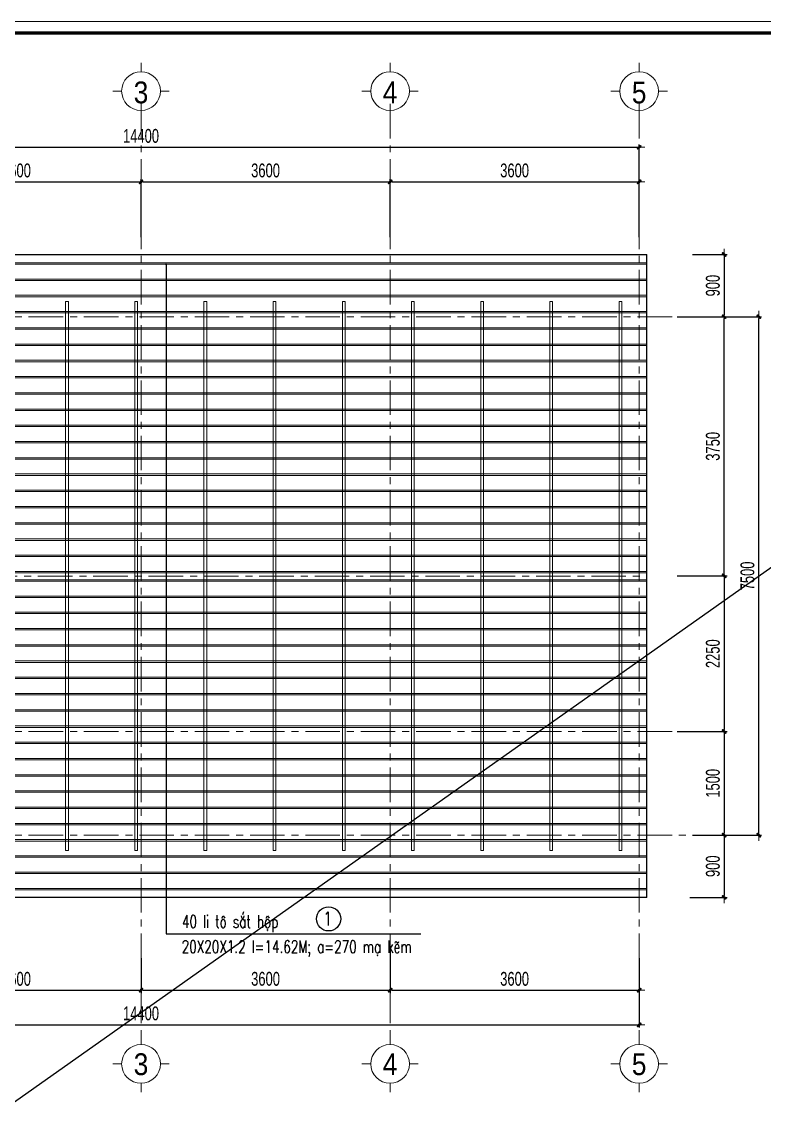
# Model space of a CAD drawing. Header units: millimetres. Extents: x -295047 to 263296, y -724756 to -308748.
# Drawn here: x 140501 to 151235, y -360269 to -344605 of the extents above; entities that cross this region are included whole.
import ezdxf
from ezdxf.enums import TextEntityAlignment as Align

# ---------------------------------------------------------------- set-up
doc = ezdxf.new("R2010")
doc.units = ezdxf.units.MM
doc.header["$MEASUREMENT"] = 0
doc.header["$PDMODE"] = 32
doc.linetypes.add('CENTERX2', pattern=[4, 2.5, -0.5, 0.5, -0.5])
doc.linetypes.add('DASHDOT', pattern=[1, 0.5, -0.25, 0, -0.25])
doc.layers.get('Defpoints').update_dxf_attribs({"color": 1})
doc.layers.add('KCS_Plotter', color=11, linetype='Continuous', plot=False)
for name, color, linetype, lineweight in [('Khungten_LCDI', 7, 'Continuous', 5), ('LC Dim', 8, 'Continuous', 18), ('LC ISO', 153, 'Continuous', 13), ('LC Net manh', 219, 'Continuous', 5), ('LC Net thay', 7, 'Continuous', 25), ('LC Net truc', 79, 'DASHDOT', 13), ('LC Text1', 3, 'Continuous', 20), ('LC Text2', 7, 'Continuous', 25)]:
    doc.layers.add(name, color=color, linetype=linetype, lineweight=lineweight)
doc.styles.add('HOATBIF', font='hoatbif.shx', dxfattribs={"width": 0.7})
doc.styles.add('Khungten', font='VHAVAN.TTF', dxfattribs={"width": 0.9, "height": 5000})
doc.styles.add('LC 1', font='VHAVANB.TTF')
doc.styles.add('LC 3', font='vnsimli.shx', dxfattribs={"width": 0.75})
doc.styles.add('Title', font='VHBLACK.TTF', dxfattribs={"width": 0.8})
doc.dimstyles.new('DIM CHUAN', dxfattribs={"dimscale": 60, "dimtxt": 2.5, "dimasz": 0.35, "dimexe": 0.5, "dimexo": 0, "dimgap": 0.8, "dimtad": 1, "dimdec": 0, "dimzin": 0, "dimdsep": 46, "dimtxsty": 'HOATBIF', "dimblk1": 'DOT', "dimblk2": 'DOT', "dimsah": 1, "dimcen": -1, "dimdle": 1, "dimclrd": 256, "dimclre": 256, "dimclrt": 4, "dimadec": 3, "dimazin": 2, "dimtfac": 0.333333, "dimtdec": 0, "dimtix": 1, "dimtmove": 2, "dimatfit": 3, "dimldrblk": 'DOT', "dimfxl": 1, "dimtvp": 0.833333, "dimtolj": 1, "dimtzin": 0, "dimarcsym": 0})
doc.dimstyles.new('mb', dxfattribs={"dimscale": 71, "dimtxt": 2.5, "dimasz": 0.35, "dimexe": 0.5, "dimexo": 0, "dimgap": 0.8, "dimtad": 1, "dimdec": 0, "dimzin": 0, "dimdsep": 46, "dimtxsty": 'HOATBIF', "dimblk1": 'DOT', "dimblk2": 'DOT', "dimsah": 1, "dimcen": -1, "dimdle": 1, "dimclrd": 256, "dimclre": 256, "dimclrt": 4, "dimadec": 3, "dimazin": 2, "dimtfac": 0.333333, "dimtdec": 0, "dimtix": 1, "dimtmove": 2, "dimatfit": 3, "dimldrblk": 'DOT', "dimfxl": 1, "dimtvp": 0.833333, "dimtolj": 1, "dimtzin": 0, "dimarcsym": 0})

# ---------------------------------------------------------------- blocks, each defined once
blk = doc.blocks.new('DOT')
at = {"layer": 'LC Dim'}
blk.add_line((-3, 0), (3, 0), dxfattribs=at)
at = {"layer": 'LC Dim', "color": 4}
blk.add_line((-1, -1), (1, 1), dxfattribs=at)
blk.add_lwpolyline([(0.5, 1), (-1, -0.5), (-0.5, -1), (1, 0.5)], close=True, dxfattribs=at)
blk = doc.blocks.new('*D1102')
at = {"layer": 'Defpoints', "color": 0, "ltscale": 2, "transparency": 16777216}
for p in [(135026, -358152), (149426, -358152), (149426, -359118)]:
    blk.add_point(p, dxfattribs=at)
at = {"layer": 'LC Dim', "lineweight": -2, "ltscale": 2, "transparency": 16777216}
for p, q in [((135026, -358152), (135026, -359158)), ((149426, -358152), (149426, -359158)), ((135054, -359118), (149398, -359118))]:
    blk.add_line(p, q, dxfattribs=at)
at = {"layer": 'LC Dim', "lineweight": -2, "ltscale": 2, "transparency": 16777216, "xscale": 28, "yscale": 28, "zscale": 28, "rotation": 180}
blk.add_blockref('DOT', (135026, -359118), dxfattribs=at)
at = {"layer": 'LC Dim', "lineweight": -2, "ltscale": 2, "transparency": 16777216, "xscale": 28, "yscale": 28, "zscale": 28}
blk.add_blockref('DOT', (149426, -359118), dxfattribs=at)
at = {"layer": 'LC Dim', "color": 4, "ltscale": 2, "transparency": 16777216, "insert": (142226, -358954), "char_height": 200, "attachment_point": 5, "style": 'HOATBIF'}
blk.add_mtext('\\A1;14400', dxfattribs=at)
blk = doc.blocks.new('_Dot')
at = {"color": 0, "linetype": 'ByBlock', "lineweight": -2}
blk.add_line((-0.5, 0), (-1, 0), dxfattribs=at)
at = {"color": 0, "linetype": 'ByBlock', "const_width": 0.5}
blk.add_lwpolyline([(-0.25, 0, 1), (0.25, 0, 1)], format="xyb", close=True, dxfattribs=at)
blk = doc.blocks.new('*D1103')
at = {"layer": 'Defpoints', "color": 0, "ltscale": 2, "transparency": 16777216}
for p in [(150196, -348874), (151156, -348874), (150196, -356374)]:
    blk.add_point(p, dxfattribs=at)
at = {"layer": 'LC Dim', "lineweight": -2, "ltscale": 2, "transparency": 16777216}
for p, q in [((150196, -348874), (151196, -348874)), ((151156, -356346), (151156, -348902)), ((150196, -356374), (151196, -356374))]:
    blk.add_line(p, q, dxfattribs=at)
at = {"layer": 'LC Dim', "lineweight": -2, "ltscale": 2, "transparency": 16777216, "xscale": 28, "yscale": 28, "zscale": 28}
for p, rotation in [((151156, -348874), 90), ((151156, -356374), 270)]:
    blk.add_blockref('DOT', p, dxfattribs=dict(at, rotation=rotation))
at = {"layer": 'LC Dim', "color": 4, "ltscale": 2, "transparency": 16777216, "insert": (150992, -352624), "char_height": 200, "attachment_point": 5, "rotation": 90, "style": 'HOATBIF'}
blk.add_mtext('\\A1;7500', dxfattribs=at)
blk = doc.blocks.new('TTRUC')
at = {"layer": 'LC ISO'}
for p, q in [((0, 6.95), (0, 10.13)), ((-6.95, 0), (-10.13, 0)), ((6.95, 0), (10.13, 0)), ((0, -6.95), (0, -10.13))]:
    blk.add_line(p, q, dxfattribs=at)
at = {"layer": 'LC Net manh'}
blk.add_circle((0, 0), 6.95, dxfattribs=at)
blk = doc.blocks.new('*D1106')
at = {"layer": 'Defpoints', "color": 0, "ltscale": 2, "transparency": 16777216}
for p in [(138626, -358152), (142226, -358152), (142226, -358618)]:
    blk.add_point(p, dxfattribs=at)
at = {"layer": 'LC Dim', "lineweight": -2, "ltscale": 2, "transparency": 16777216}
for p, q in [((138626, -358152), (138626, -358658)), ((142226, -358152), (142226, -358658)), ((138654, -358618), (142198, -358618))]:
    blk.add_line(p, q, dxfattribs=at)
at = {"layer": 'LC Dim', "lineweight": -2, "ltscale": 2, "transparency": 16777216, "xscale": 28, "yscale": 28, "zscale": 28, "rotation": 180}
blk.add_blockref('DOT', (138626, -358618), dxfattribs=at)
at = {"layer": 'LC Dim', "lineweight": -2, "ltscale": 2, "transparency": 16777216, "xscale": 28, "yscale": 28, "zscale": 28}
blk.add_blockref('DOT', (142226, -358618), dxfattribs=at)
at = {"layer": 'LC Dim', "color": 4, "ltscale": 2, "transparency": 16777216, "insert": (140426, -358454), "char_height": 200, "attachment_point": 5, "style": 'HOATBIF'}
blk.add_mtext('\\A1;3600', dxfattribs=at)
blk = doc.blocks.new('*D1109')
at = {"layer": 'Defpoints', "color": 0, "ltscale": 2, "transparency": 16777216}
for p in [(149975, -348874), (150656, -348874), (149975, -352624)]:
    blk.add_point(p, dxfattribs=at)
at = {"layer": 'LC Dim', "lineweight": -2, "ltscale": 2, "transparency": 16777216}
for p, q in [((149975, -348874), (150696, -348874)), ((150656, -352596), (150656, -348902)), ((149975, -352624), (150696, -352624))]:
    blk.add_line(p, q, dxfattribs=at)
at = {"layer": 'LC Dim', "lineweight": -2, "ltscale": 2, "transparency": 16777216, "xscale": 28, "yscale": 28, "zscale": 28}
for p, rotation in [((150656, -348874), 90), ((150656, -352624), 270)]:
    blk.add_blockref('DOT', p, dxfattribs=dict(at, rotation=rotation))
at = {"layer": 'LC Dim', "color": 4, "ltscale": 2, "transparency": 16777216, "insert": (150492, -350749), "char_height": 200, "attachment_point": 5, "rotation": 90, "style": 'HOATBIF'}
blk.add_mtext('\\A1;3750', dxfattribs=at)
blk = doc.blocks.new('*D1110')
at = {"layer": 'Defpoints', "color": 0, "ltscale": 2, "transparency": 16777216}
for p in [(150196, -354874), (150196, -356374), (150656, -356374)]:
    blk.add_point(p, dxfattribs=at)
at = {"layer": 'LC Dim', "lineweight": -2, "ltscale": 2, "transparency": 16777216}
for p, q in [((150196, -354874), (150696, -354874)), ((150656, -354902), (150656, -356346)), ((150196, -356374), (150696, -356374))]:
    blk.add_line(p, q, dxfattribs=at)
at = {"layer": 'LC Dim', "lineweight": -2, "ltscale": 2, "transparency": 16777216, "xscale": 28, "yscale": 28, "zscale": 28}
for p, rotation in [((150656, -354874), 90), ((150656, -356374), 270)]:
    blk.add_blockref('DOT', p, dxfattribs=dict(at, rotation=rotation))
at = {"layer": 'LC Dim', "color": 4, "ltscale": 2, "transparency": 16777216, "insert": (150492, -355624), "char_height": 200, "attachment_point": 5, "rotation": 90, "style": 'HOATBIF'}
blk.add_mtext('\\A1;1500', dxfattribs=at)
blk = doc.blocks.new('lcdi KC')
at = {"layer": 'Defpoints', "lineweight": 0}
blk.add_lwpolyline([(-1200, -14850), (-1200, 14850), (40800, 14850), (40800, -14850)], close=True, dxfattribs=at)
at = {"layer": 'Khungten_LCDI', "color": 5, "lineweight": 60}
blk.add_lwpolyline([(0, -14650), (0, 14650), (40600, 14650), (40600, -14650)], close=True, dxfattribs=at)
at = {"color": 7, "style": 'Khungten', "width": 0.8}
for tag, p in [('REVISION', (39499, -10746)), ('NGAYHT', (39546, -11609))]:
    blk.add_attdef(tag, text='', height=200, dxfattribs=at).set_placement(p, align=Align.CENTER)
at = {"layer": 'LC Text1', "style": 'Title', "width": 1.485915}
for tag, p, p2 in [('TENBANVE1', (36913, -8886), (40339, -8886)), ('TENBANVE2', (36913, -9562), (40339, -9562))]:
    blk.add_attdef(tag, text='', height=250, dxfattribs=at).set_placement(p, p2, align=Align.FIT)
at = {"layer": 'LC Text1', "style": 'Title', "width": 0.7}
blk.add_attdef('SOBANVE', text='', height=250, dxfattribs=at).set_placement((39562, -13896), align=Align.CENTER)
blk = doc.blocks.new('*D1113')
at = {"layer": 'Defpoints', "color": 0, "ltscale": 2, "transparency": 16777216}
for p in [(150196, -356374), (150160, -357274), (150656, -357274)]:
    blk.add_point(p, dxfattribs=at)
at = {"layer": 'LC Dim', "lineweight": -2, "ltscale": 2, "transparency": 16777216}
for p, q in [((150196, -356374), (150696, -356374)), ((150656, -356402), (150656, -357246)), ((150160, -357274), (150696, -357274))]:
    blk.add_line(p, q, dxfattribs=at)
at = {"layer": 'LC Dim', "lineweight": -2, "ltscale": 2, "transparency": 16777216, "xscale": 28, "yscale": 28, "zscale": 28}
for p, rotation in [((150656, -356374), 90), ((150656, -357274), 270)]:
    blk.add_blockref('DOT', p, dxfattribs=dict(at, rotation=rotation))
at = {"layer": 'LC Dim', "color": 4, "ltscale": 2, "transparency": 16777216, "insert": (150492, -356824), "char_height": 200, "attachment_point": 5, "rotation": 90, "style": 'HOATBIF'}
blk.add_mtext('\\A1;900', dxfattribs=at)
blk = doc.blocks.new('*D1114')
at = {"layer": 'Defpoints', "color": 0, "ltscale": 2, "transparency": 16777216}
for p in [(150196, -347974), (150160, -348874), (150656, -348874)]:
    blk.add_point(p, dxfattribs=at)
at = {"layer": 'LC Dim', "lineweight": -2, "ltscale": 2, "transparency": 16777216}
for p, q in [((150196, -347974), (150696, -347974)), ((150656, -348002), (150656, -348846)), ((150160, -348874), (150696, -348874))]:
    blk.add_line(p, q, dxfattribs=at)
at = {"layer": 'LC Dim', "lineweight": -2, "ltscale": 2, "transparency": 16777216, "xscale": 28, "yscale": 28, "zscale": 28}
for p, rotation in [((150656, -347974), 90), ((150656, -348874), 270)]:
    blk.add_blockref('DOT', p, dxfattribs=dict(at, rotation=rotation))
at = {"layer": 'LC Dim', "color": 4, "ltscale": 2, "transparency": 16777216, "insert": (150492, -348424), "char_height": 200, "attachment_point": 5, "rotation": 90, "style": 'HOATBIF'}
blk.add_mtext('\\A1;900', dxfattribs=at)
blk = doc.blocks.new('*D1115')
at = {"layer": 'Defpoints', "color": 0, "ltscale": 2, "transparency": 16777216}
for p in [(149426, -346423), (135026, -347721), (149426, -347721)]:
    blk.add_point(p, dxfattribs=at)
at = {"layer": 'LC Dim', "lineweight": -2, "ltscale": 2, "transparency": 16777216}
for p, q in [((135026, -347721), (135026, -346383)), ((135054, -346423), (149398, -346423)), ((149426, -347721), (149426, -346383))]:
    blk.add_line(p, q, dxfattribs=at)
at = {"layer": 'LC Dim', "lineweight": -2, "ltscale": 2, "transparency": 16777216, "xscale": 28, "yscale": 28, "zscale": 28, "rotation": 180}
blk.add_blockref('DOT', (135026, -346423), dxfattribs=at)
at = {"layer": 'LC Dim', "lineweight": -2, "ltscale": 2, "transparency": 16777216, "xscale": 28, "yscale": 28, "zscale": 28}
blk.add_blockref('DOT', (149426, -346423), dxfattribs=at)
at = {"layer": 'LC Dim', "color": 4, "ltscale": 2, "transparency": 16777216, "insert": (142226, -346259), "char_height": 200, "attachment_point": 5, "style": 'HOATBIF'}
blk.add_mtext('\\A1;14400', dxfattribs=at)
blk = doc.blocks.new('*D1117')
at = {"layer": 'Defpoints', "color": 0, "ltscale": 2, "transparency": 16777216}
for p in [(142226, -346923), (138626, -347721), (142226, -347721)]:
    blk.add_point(p, dxfattribs=at)
at = {"layer": 'LC Dim', "lineweight": -2, "ltscale": 2, "transparency": 16777216}
for p, q in [((138626, -347721), (138626, -346883)), ((138654, -346923), (142198, -346923)), ((142226, -347721), (142226, -346883))]:
    blk.add_line(p, q, dxfattribs=at)
at = {"layer": 'LC Dim', "lineweight": -2, "ltscale": 2, "transparency": 16777216, "xscale": 28, "yscale": 28, "zscale": 28, "rotation": 180}
blk.add_blockref('DOT', (138626, -346923), dxfattribs=at)
at = {"layer": 'LC Dim', "lineweight": -2, "ltscale": 2, "transparency": 16777216, "xscale": 28, "yscale": 28, "zscale": 28}
blk.add_blockref('DOT', (142226, -346923), dxfattribs=at)
at = {"layer": 'LC Dim', "color": 4, "ltscale": 2, "transparency": 16777216, "insert": (140426, -346759), "char_height": 200, "attachment_point": 5, "style": 'HOATBIF'}
blk.add_mtext('\\A1;3600', dxfattribs=at)
blk = doc.blocks.new('*D1118')
at = {"layer": 'Defpoints', "color": 0, "ltscale": 2, "transparency": 16777216}
for p in [(145826, -358050), (142226, -358152), (145826, -358618)]:
    blk.add_point(p, dxfattribs=at)
at = {"layer": 'LC Dim', "lineweight": -2, "ltscale": 2, "transparency": 16777216}
for p, q in [((145826, -358050), (145826, -358658)), ((142226, -358152), (142226, -358658)), ((142254, -358618), (145798, -358618))]:
    blk.add_line(p, q, dxfattribs=at)
at = {"layer": 'LC Dim', "lineweight": -2, "ltscale": 2, "transparency": 16777216, "xscale": 28, "yscale": 28, "zscale": 28, "rotation": 180}
blk.add_blockref('DOT', (142226, -358618), dxfattribs=at)
at = {"layer": 'LC Dim', "lineweight": -2, "ltscale": 2, "transparency": 16777216, "xscale": 28, "yscale": 28, "zscale": 28}
blk.add_blockref('DOT', (145826, -358618), dxfattribs=at)
at = {"layer": 'LC Dim', "color": 4, "ltscale": 2, "transparency": 16777216, "insert": (144026, -358454), "char_height": 200, "attachment_point": 5, "style": 'HOATBIF'}
blk.add_mtext('\\A1;3600', dxfattribs=at)
blk = doc.blocks.new('*D1119')
at = {"layer": 'Defpoints', "color": 0, "ltscale": 2, "transparency": 16777216}
for p in [(145826, -346923), (142226, -347721), (145826, -347721)]:
    blk.add_point(p, dxfattribs=at)
at = {"layer": 'LC Dim', "lineweight": -2, "ltscale": 2, "transparency": 16777216}
for p, q in [((142226, -347721), (142226, -346883)), ((142254, -346923), (145798, -346923)), ((145826, -347721), (145826, -346883))]:
    blk.add_line(p, q, dxfattribs=at)
at = {"layer": 'LC Dim', "lineweight": -2, "ltscale": 2, "transparency": 16777216, "xscale": 28, "yscale": 28, "zscale": 28, "rotation": 180}
blk.add_blockref('DOT', (142226, -346923), dxfattribs=at)
at = {"layer": 'LC Dim', "lineweight": -2, "ltscale": 2, "transparency": 16777216, "xscale": 28, "yscale": 28, "zscale": 28}
blk.add_blockref('DOT', (145826, -346923), dxfattribs=at)
at = {"layer": 'LC Dim', "color": 4, "ltscale": 2, "transparency": 16777216, "insert": (144026, -346759), "char_height": 200, "attachment_point": 5, "style": 'HOATBIF'}
blk.add_mtext('\\A1;3600', dxfattribs=at)
blk = doc.blocks.new('*D1120')
at = {"layer": 'Defpoints', "color": 0, "ltscale": 2, "transparency": 16777216}
for p in [(145826, -358050), (149426, -358152), (149426, -358618)]:
    blk.add_point(p, dxfattribs=at)
at = {"layer": 'LC Dim', "lineweight": -2, "ltscale": 2, "transparency": 16777216}
for p, q in [((145826, -358050), (145826, -358658)), ((149426, -358152), (149426, -358658)), ((145854, -358618), (149398, -358618))]:
    blk.add_line(p, q, dxfattribs=at)
at = {"layer": 'LC Dim', "lineweight": -2, "ltscale": 2, "transparency": 16777216, "xscale": 28, "yscale": 28, "zscale": 28, "rotation": 180}
blk.add_blockref('DOT', (145826, -358618), dxfattribs=at)
at = {"layer": 'LC Dim', "lineweight": -2, "ltscale": 2, "transparency": 16777216, "xscale": 28, "yscale": 28, "zscale": 28}
blk.add_blockref('DOT', (149426, -358618), dxfattribs=at)
at = {"layer": 'LC Dim', "color": 4, "ltscale": 2, "transparency": 16777216, "insert": (147626, -358454), "char_height": 200, "attachment_point": 5, "style": 'HOATBIF'}
blk.add_mtext('\\A1;3600', dxfattribs=at)
blk = doc.blocks.new('*D1121')
at = {"layer": 'Defpoints', "color": 0, "ltscale": 2, "transparency": 16777216}
for p in [(149426, -346923), (145826, -347721), (149426, -347721)]:
    blk.add_point(p, dxfattribs=at)
at = {"layer": 'LC Dim', "lineweight": -2, "ltscale": 2, "transparency": 16777216}
for p, q in [((145826, -347721), (145826, -346883)), ((145854, -346923), (149398, -346923)), ((149426, -347721), (149426, -346883))]:
    blk.add_line(p, q, dxfattribs=at)
at = {"layer": 'LC Dim', "lineweight": -2, "ltscale": 2, "transparency": 16777216, "xscale": 28, "yscale": 28, "zscale": 28, "rotation": 180}
blk.add_blockref('DOT', (145826, -346923), dxfattribs=at)
at = {"layer": 'LC Dim', "lineweight": -2, "ltscale": 2, "transparency": 16777216, "xscale": 28, "yscale": 28, "zscale": 28}
blk.add_blockref('DOT', (149426, -346923), dxfattribs=at)
at = {"layer": 'LC Dim', "color": 4, "ltscale": 2, "transparency": 16777216, "insert": (147626, -346759), "char_height": 200, "attachment_point": 5, "style": 'HOATBIF'}
blk.add_mtext('\\A1;3600', dxfattribs=at)
blk = doc.blocks.new('*D1124')
at = {"layer": 'Defpoints', "color": 0, "ltscale": 2, "transparency": 16777216}
for p in [(149975, -352624), (149975, -354874), (150656, -354874)]:
    blk.add_point(p, dxfattribs=at)
at = {"layer": 'LC Dim', "lineweight": -2, "ltscale": 2, "transparency": 16777216}
for p, q in [((149975, -352624), (150696, -352624)), ((150656, -352652), (150656, -354846)), ((149975, -354874), (150696, -354874))]:
    blk.add_line(p, q, dxfattribs=at)
at = {"layer": 'LC Dim', "lineweight": -2, "ltscale": 2, "transparency": 16777216, "xscale": 28, "yscale": 28, "zscale": 28}
for p, rotation in [((150656, -352624), 90), ((150656, -354874), 270)]:
    blk.add_blockref('DOT', p, dxfattribs=dict(at, rotation=rotation))
at = {"layer": 'LC Dim', "color": 4, "ltscale": 2, "transparency": 16777216, "insert": (150492, -353749), "char_height": 200, "attachment_point": 5, "rotation": 90, "style": 'HOATBIF'}
blk.add_mtext('\\A1;2250', dxfattribs=at)

msp = doc.modelspace()

# ---------------------------------------------------------------- linework, layer by layer
at = {"layer": 'KCS_Plotter', "ltscale": 2}
msp.add_line((128895.8, -368365.3), (162495.8, -344605.3), dxfattribs=at)
at = {"layer": 'LC ISO', "ltscale": 2}
for points in [[(149535.8, -348094.3), (134915.8, -348094.3), (134915.8, -348114.3), (149535.8, -348114.3)], [(149535.8, -348329.3), (134915.8, -348329.3), (134915.8, -348349.3), (149535.8, -348349.3)], [(149535.8, -348564.3), (134915.8, -348564.3), (134915.8, -348584.3), (149535.8, -348584.3)], [(149535.8, -348799.3), (134915.8, -348799.3), (134915.8, -348819.3), (149535.8, -348819.3)], [(149535.8, -349034.3), (134915.8, -349034.3), (134915.8, -349054.3), (149535.8, -349054.3)], [(149535.8, -349269.3), (134915.8, -349269.3), (134915.8, -349289.3), (149535.8, -349289.3)], [(149535.8, -349504.3), (134915.8, -349504.3), (134915.8, -349524.3), (149535.8, -349524.3)], [(149535.8, -349739.3), (134915.8, -349739.3), (134915.8, -349759.3), (149535.8, -349759.3)], [(149535.8, -349974.3), (134915.8, -349974.3), (134915.8, -349994.3), (149535.8, -349994.3)], [(149535.8, -350209.3), (134915.8, -350209.3), (134915.8, -350229.3), (149535.8, -350229.3)], [(149535.8, -350444.3), (134915.8, -350444.3), (134915.8, -350464.3), (149535.8, -350464.3)], [(149535.8, -350679.3), (134915.8, -350679.3), (134915.8, -350699.3), (149535.8, -350699.3)], [(149535.8, -350914.3), (134915.8, -350914.3), (134915.8, -350934.3), (149535.8, -350934.3)], [(149535.8, -351149.3), (134915.8, -351149.3), (134915.8, -351169.3), (149535.8, -351169.3)], [(149535.8, -351384.3), (134915.8, -351384.3), (134915.8, -351404.3), (149535.8, -351404.3)], [(149535.8, -351619.3), (134915.8, -351619.3), (134915.8, -351639.3), (149535.8, -351639.3)], [(149535.8, -351854.3), (134915.8, -351854.3), (134915.8, -351874.3), (149535.8, -351874.3)], [(149535.8, -352089.3), (134915.8, -352089.3), (134915.8, -352109.3), (149535.8, -352109.3)], [(149535.8, -352324.3), (134915.8, -352324.3), (134915.8, -352344.3), (149535.8, -352344.3)], [(149535.8, -352559.3), (134915.8, -352559.3), (134915.8, -352579.3), (149535.8, -352579.3)], [(149535.8, -352699.4), (134915.8, -352699.4), (134915.8, -352679.4), (149535.8, -352679.4)], [(149535.8, -352934.4), (134915.8, -352934.4), (134915.8, -352914.4), (149535.8, -352914.4)], [(149535.8, -353169.4), (134915.8, -353169.4), (134915.8, -353149.4), (149535.8, -353149.4)], [(149535.8, -353404.4), (134915.8, -353404.4), (134915.8, -353384.4), (149535.8, -353384.4)], [(149535.8, -353639.4), (134915.8, -353639.4), (134915.8, -353619.4), (149535.8, -353619.4)], [(149535.8, -353874.4), (134915.8, -353874.4), (134915.8, -353854.4), (149535.8, -353854.4)], [(149535.8, -354109.4), (134915.8, -354109.4), (134915.8, -354089.4), (149535.8, -354089.4)], [(149535.8, -354344.4), (134915.8, -354344.4), (134915.8, -354324.4), (149535.8, -354324.4)], [(149535.8, -354579.4), (134915.8, -354579.4), (134915.8, -354559.4), (149535.8, -354559.4)], [(149535.8, -354814.4), (134915.8, -354814.4), (134915.8, -354794.4), (149535.8, -354794.4)], [(149535.8, -355049.4), (134915.8, -355049.4), (134915.8, -355029.4), (149535.8, -355029.4)], [(149535.8, -355284.4), (134915.8, -355284.4), (134915.8, -355264.4), (149535.8, -355264.4)], [(149535.8, -355519.4), (134915.8, -355519.4), (134915.8, -355499.4), (149535.8, -355499.4)], [(149535.8, -355754.4), (134915.8, -355754.4), (134915.8, -355734.4), (149535.8, -355734.4)], [(149535.8, -355989.4), (134915.8, -355989.4), (134915.8, -355969.4), (149535.8, -355969.4)], [(149535.8, -356224.4), (134915.8, -356224.4), (134915.8, -356204.4), (149535.8, -356204.4)], [(149535.8, -356459.4), (134915.8, -356459.4), (134915.8, -356439.4), (149535.8, -356439.4)], [(149535.8, -356694.4), (134915.8, -356694.4), (134915.8, -356674.4), (149535.8, -356674.4)], [(149535.8, -356929.4), (134915.8, -356929.4), (134915.8, -356909.4), (149535.8, -356909.4)], [(149535.8, -357164.4), (134915.8, -357164.4), (134915.8, -357144.4), (149535.8, -357144.4)]]:
    msp.add_lwpolyline(points, close=True, dxfattribs=at)
at = {"layer": 'LC Net manh', "ltscale": 2}
for points in [[(141175.8, -348654.4), (141175.8, -356594.4), (141135.8, -356594.4), (141135.8, -348654.4)], [(142175.8, -348654.4), (142175.8, -356594.4), (142135.8, -356594.4), (142135.8, -348654.4)], [(143175.8, -348654.4), (143175.8, -356594.4), (143135.8, -356594.4), (143135.8, -348654.4)], [(144175.8, -348654.4), (144175.8, -356594.4), (144135.8, -356594.4), (144135.8, -348654.4)], [(145175.8, -348654.4), (145175.8, -356594.4), (145135.8, -356594.4), (145135.8, -348654.4)], [(146175.8, -348654.4), (146175.8, -356594.4), (146135.8, -356594.4), (146135.8, -348654.4)], [(147175.8, -348654.4), (147175.8, -356594.4), (147135.8, -356594.4), (147135.8, -348654.4)], [(148175.8, -348654.4), (148175.8, -356594.4), (148135.8, -356594.4), (148135.8, -348654.4)], [(149175.8, -348654.4), (149175.8, -356594.4), (149135.8, -356594.4), (149135.8, -348654.4)]]:
    msp.add_lwpolyline(points, close=True, dxfattribs=at)
at = {"layer": 'LC Net thay'}
for p, q in [((134915.8, -347974.4), (149535.8, -347974.4)), ((149535.8, -357274.4), (149535.8, -347974.4)), ((149535.8, -357274.4), (134915.8, -357274.4))]:
    msp.add_line(p, q, dxfattribs=at)
at = {"layer": 'LC Net truc', "linetype": 'CENTERX2', "ltscale": 200}
for p, q in [((142225.8, -345794.8), (142225.8, -359364)), ((145825.8, -345794.8), (145825.8, -359364)), ((145825.8, -345794.8), (145825.8, -359364)), ((149425.8, -345794.8), (149425.8, -359364)), ((133401.6, -348874.4), (150506.3, -348874.4)), ((135135.8, -352629.4), (149535.8, -352629.4)), ((133401.6, -354874.4), (150506.3, -354874.4)), ((133401.6, -356374.4), (150506.3, -356374.4))]:
    msp.add_line(p, q, dxfattribs=at)
at = {"layer": 'LC Text2', "ltscale": 100}
msp.add_circle((144937.3, -357585.4), 175.3, dxfattribs=at)

# ---------------------------------------------------------------- block references
at = {"layer": 'LC ISO', "xscale": -40.31376784078886, "yscale": 40.31376784078886, "zscale": 40.31376784078886, "rotation": 180}
for p in [(142225.8, -345609.8), (145825.8, -345609.8), (149425.8, -345609.8)]:
    msp.add_blockref('TTRUC', p, dxfattribs=at)
at = {"layer": 'LC ISO', "xscale": 40.31376784078886, "yscale": 40.31376784078886, "zscale": 40.31376784078886}
for p in [(142225.8, -359683.5), (145825.8, -359683.5), (149425.8, -359683.5)]:
    msp.add_blockref('TTRUC', p, dxfattribs=at)
at = {"layer": 'LC Net thay', "xscale": 0.8, "yscale": 0.8, "zscale": 0.8}
msp.add_blockref('lcdi KC', (129855.8, -356485.3), dxfattribs=at)

# ---------------------------------------------------------------- texts
at = {"layer": 'LC Text1', "ltscale": 0.2, "style": 'LC 1', "width": 0.9}
for s, p in [('3', (142225.8, -345881.4)), ('4', (145825.8, -345881.4)), ('5', (149425.8, -345883.1)), ('3', (142225.8, -359940.3)), ('4', (145825.8, -359940.3)), ('5', (149425.8, -359940.3))]:
    msp.add_text(s, height=315.7, dxfattribs=at).set_placement(p, align=Align.BOTTOM_CENTER)
at = {"layer": 'LC Text1', "color": 3, "style": 'LC 3', "width": 0.7}
for s, p in [('40 li t« s¾t hép', (142818.1, -357715.2)), ('20X20X1.2 l=14.62M; a=270 m¹ kÏm', (142813.9, -358079))]:
    msp.add_text(s, height=181.333, dxfattribs=at).set_placement(p)
at = {"layer": 'LC Text2', "ltscale": 100, "style": 'LC 3', "width": 0.75}
msp.add_text('1', height=200.2, dxfattribs=at).set_placement((144925, -357581.3), align=Align.MIDDLE_CENTER)

# ---------------------------------------------------------------- dimensions: what is measured, and where the dimension line sits
at = {"layer": 'LC Dim', "ltscale": 2}
for base, p1, p2, picture, middle in [((149425.8, -346422.9), (135025.8, -347721.3), (149425.8, -347721.3), '*D1115', (142225.8, -346258.9)), ((142225.8, -346922.9), (138625.8, -347721.3), (142225.8, -347721.3), '*D1117', (140425.8, -346758.9)), ((145825.8, -346922.9), (142225.8, -347721.3), (145825.8, -347721.3), '*D1119', (144025.8, -346758.9)), ((149425.8, -346922.9), (145825.8, -347721.3), (149425.8, -347721.3), '*D1121', (147625.8, -346758.9)), ((145825.8, -358618.3), (142225.8, -358152.4), (145825.8, -358049.9), '*D1118', (144025.8, -358454.3)), ((149425.8, -358618.3), (145825.8, -358049.9), (149425.8, -358152.4), '*D1120', (147625.8, -358454.3)), ((149425.8, -359118.3), (135025.8, -358152.4), (149425.8, -358152.4), '*D1102', (142225.8, -358954.3)), ((142225.8, -358618.3), (138625.8, -358152.4), (142225.8, -358152.4), '*D1106', (140425.8, -358454.3))]:
    dim = msp.add_linear_dim(base=base, p1=p1, p2=p2, dimstyle='DIM CHUAN', override={"dimscale": 80}, dxfattribs=at)
    dim.commit()
    dim.dimension.update_dxf_attribs({"geometry": picture, "text_midpoint": middle})
for base, p1, p2, picture, middle in [((150656.2, -348874.4), (150196.5, -347974.4), (150160.3, -348874.4), '*D1114', (150492.2, -348424.4)), ((150656.2, -348874.4), (149974.5, -352624.4), (149974.5, -348874.4), '*D1109', (150492.2, -350749.4)), ((151156.2, -348874.4), (150196.5, -356374.4), (150196.5, -348874.4), '*D1103', (150992.2, -352624.4)), ((150656.2, -354874.4), (149974.5, -352624.4), (149974.5, -354874.4), '*D1124', (150492.2, -353749.4)), ((150656.2, -356374.4), (150196.5, -354874.4), (150196.5, -356374.4), '*D1110', (150492.2, -355624.4)), ((150656.2, -357274.4), (150196.5, -356374.4), (150160.3, -357274.4), '*D1113', (150492.2, -356824.4))]:
    dim = msp.add_linear_dim(base=base, p1=p1, p2=p2, angle=90, dimstyle='DIM CHUAN', override={"dimscale": 80}, dxfattribs=at)
    dim.commit()
    dim.dimension.update_dxf_attribs({"geometry": picture, "text_midpoint": middle})

# ---------------------------------------------------------------- leaders
msp.add_leader([(142587, -348114.3), (142587, -357799.7), (146271, -357799.7)], dimstyle='mb', dxfattribs=at)

doc.saveas('drawing.dxf')
